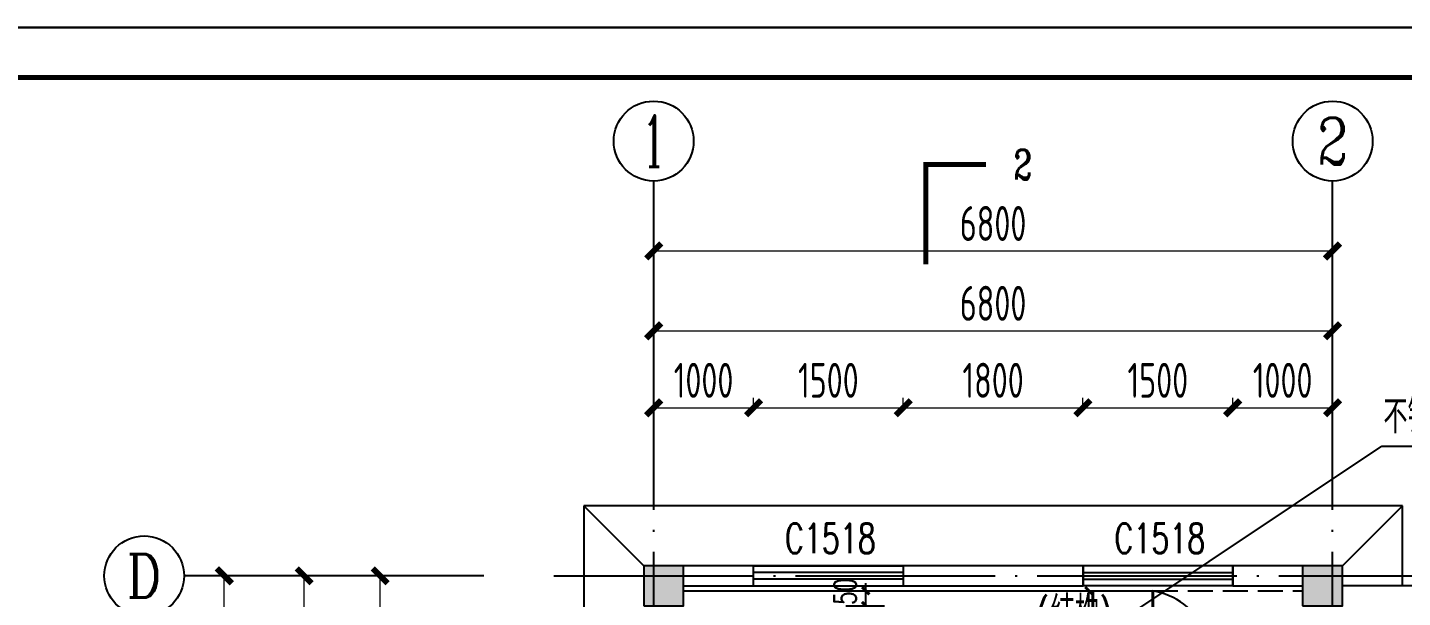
# Model space of a CAD drawing. Header units: millimetres. Extents: x 1742399 to 4898386, y 2481636 to 5226310.
# Drawn here: x 2083217 to 2096988, y 2680323 to 2686032 of the extents above; entities that cross this region are included whole.
import ezdxf
from ezdxf.enums import TextEntityAlignment as Align

# ---------------------------------------------------------------- set-up
doc = ezdxf.new("R2010")
doc.units = ezdxf.units.MM
doc.header["$LTSCALE"] = 1000
doc.linetypes.add('DASH', pattern=[0.35, 0.25, -0.1])
doc.linetypes.add('DOTE', pattern=[2.42, 2, -0.2, 0.02, -0.2])
for name, color, linetype in [('AXIS', 3, 'Continuous'), ('AXIS_TEXT', 7, 'Continuous'), ('COLUMN', 4, 'Continuous'), ('DIM_ELEV', 3, 'Continuous'), ('DIM_LEAD', 3, 'Continuous'), ('DIM_SYMB', 3, 'Continuous'), ('DOTE', 1, 'DOTE'), ('GROUND', 2, 'Continuous'), ('PUB_DIM', 3, 'Continuous'), ('PUB_HATCH', 8, 'Continuous'), ('PUB_TITLE', 4, 'Continuous'), ('STAIR', 2, 'Continuous'), ('WALL', 4, 'Continuous'), ('WINDOW_TEXT', 7, 'Continuous'), ('YHJ_剖面_梁板', 4, 'Continuous'), ('YHJ_平面_门窗', 3, 'Continuous'), ('YHJ_立面_墙线中', 2, 'Continuous'), ('附属构件', 6, 'Continuous')]:
    doc.layers.add(name, color=color, linetype=linetype)
doc.styles.add('_TCH_AXIS', font='COMPLEX', dxfattribs={"bigfont": 'GBCBIG'})
doc.styles.add('_TCH_DIM', font='SIMPLEX', dxfattribs={"bigfont": 'GBCBIG'})
doc.styles.add('_TCH_DIM_T3', font='SIMPLEX', dxfattribs={"width": 0.705882, "bigfont": 'GBCBIG'})
doc.styles.add('_TCH_LABEL', font='COMPLEX', dxfattribs={"bigfont": 'GBCBIG'})
doc.styles.add('_TCH_WINDOW', font='SIMPLEX', dxfattribs={"bigfont": 'GBCBIG'})
doc.styles.add('COMPLEX', font='COMPLEX')
doc.styles.add('TSSD_REIN_T3', font='tssdeng.shx', dxfattribs={"width": 0.7, "bigfont": 'hztxt.shx'})
doc.dimstyles.new('_TCH_ARCH&&100', dxfattribs={"dimtxt": 350, "dimasz": 150, "dimexe": 100, "dimexo": 200, "dimgap": 100, "dimtad": 1, "dimdec": 0, "dimzin": 0, "dimdsep": 46, "dimtxsty": 'TSSD_REIN_T3', "dimblk": 'ARCHTICK', "dimcen": 0.09, "dimclrt": 7, "dimazin": 2, "dimtfac": 1, "dimtdec": 0, "dimtix": 1, "dimtmove": 2, "dimatfit": 3, "dimfxl": 1, "dimfxlon": 1, "dimtolj": 1, "dimtzin": 0, "dimlwd": 18, "dimlwe": 18, "dimarcsym": 0})
doc.dimstyles.new('_TCH_ARCH&&75', dxfattribs={"dimtxt": 223.125, "dimasz": 75, "dimexe": 187.5, "dimexo": 225, "dimgap": 94.6875, "dimtad": 1, "dimdec": 0, "dimzin": 0, "dimdsep": 46, "dimtxsty": '_TCH_DIM_T3', "dimblk": 'ARCHTICK', "dimcen": 0.09, "dimclrt": 7, "dimazin": 2, "dimtfac": 1, "dimtdec": 0, "dimtix": 1, "dimtmove": 2, "dimatfit": 3, "dimfxl": 75, "dimtolj": 1, "dimtzin": 0, "dimarcsym": 0})

# ---------------------------------------------------------------- blocks, each defined once
blk = doc.blocks.new('HAYJZ A3')
blk.add_lwpolyline([(4975, -403417), (46975, -403417), (46975, -433117), (4975, -433117), (4975, -403417)])
at = {"const_width": 50}
blk.add_lwpolyline([(7475, -403917), (46475, -403917), (46475, -432617), (7475, -432617), (7475, -403917)], dxfattribs=at)
at = {"layer": 'PUB_TITLE'}
blk.add_lwpolyline([(4975, -433117), (46975, -433117), (46975, -403417), (4975, -403417)], close=True, dxfattribs=at)
blk = doc.blocks.new('_FZH')
blk.add_lwpolyline([(-0.5, -0.5), (0.5, -0.5), (0.5, 0.5), (-0.5, 0.5)], close=True)
at = {"layer": 'PUB_HATCH'}
blk.add_solid([(-0.5, -0.5), (0.5, -0.5), (-0.5, 0.5), (0.5, 0.5)], dxfattribs=at)
blk = doc.blocks.new('$WINLIB2D$00000001')
at = {"color": 0}
for points in [[(-0.5, 0.5), (-0.5, -0.5)], [(-0.5, 0.5), (0.5, 0.5)], [(0.5, -0.5), (0.5, 0.5)], [(0.5, 0.1667), (-0.5, 0.1667)], [(0.5, -0.1667), (-0.5, -0.1667)], [(-0.5, -0.5), (0.5, -0.5)]]:
    blk.add_lwpolyline(points, dxfattribs=at)
blk = doc.blocks.new('_AXISO')
blk.add_circle((0, 0), 0.5)
at = {"layer": 'AXIS_TEXT', "style": 'COMPLEX', "width": 1.041667}
blk.add_attdef('A', text='', height=0.56, dxfattribs=at).set_placement((-0.25, -0.28), (0.25, -0.28), align=Align.FIT)
blk = doc.blocks.new('_ArchTick')
at = {"color": 0, "linetype": 'ByBlock', "const_width": 0.4}
blk.add_lwpolyline([(-0.5, -0.5), (0.5, 0.5)], dxfattribs=at)
blk = doc.blocks.new('*D130')
at = {"layer": 'AXIS', "color": 0, "lineweight": 18, "transparency": 16777216}
for p, q in [((2085189, 2680540), (2085088, 2680540)), ((2085188, 2662840), (2085188, 2680540)), ((2085189, 2662840), (2085088, 2662840))]:
    blk.add_line(p, q, dxfattribs=at)
at = {"layer": 'Defpoints', "color": 0, "transparency": 16777216}
for p in [(2085188, 2680540), (2088488, 2680540), (2088488, 2662840)]:
    blk.add_point(p, dxfattribs=at)
at = {"layer": 'AXIS', "color": 0, "lineweight": 18, "transparency": 16777216, "xscale": 150, "yscale": 150, "zscale": 150}
for p, rotation in [((2085188, 2680540), 90), ((2085188, 2662840), 270)]:
    blk.add_blockref('_ArchTick', p, dxfattribs=dict(at, rotation=rotation))
at = {"layer": 'AXIS', "color": 7, "transparency": 16777216, "insert": (2084913, 2671690), "char_height": 350, "attachment_point": 5, "rotation": 90, "style": 'TSSD_REIN_T3'}
blk.add_mtext('\\A1;17700', dxfattribs=at)
blk = doc.blocks.new('*D133')
at = {"layer": 'AXIS', "color": 0, "lineweight": 18, "transparency": 16777216}
for p, q in [((2085989, 2680540), (2085888, 2680540)), ((2085988, 2674840), (2085988, 2680540)), ((2085989, 2674840), (2085888, 2674840))]:
    blk.add_line(p, q, dxfattribs=at)
at = {"layer": 'Defpoints', "color": 0, "transparency": 16777216}
for p in [(2085988, 2680540), (2088488, 2680540), (2088488, 2674840)]:
    blk.add_point(p, dxfattribs=at)
at = {"layer": 'AXIS', "color": 0, "lineweight": 18, "transparency": 16777216, "xscale": 150, "yscale": 150, "zscale": 150}
for p, rotation in [((2085988, 2680540), 90), ((2085988, 2674840), 270)]:
    blk.add_blockref('_ArchTick', p, dxfattribs=dict(at, rotation=rotation))
at = {"layer": 'AXIS', "color": 7, "transparency": 16777216, "insert": (2085713, 2677690), "char_height": 350, "attachment_point": 5, "rotation": 90, "style": 'TSSD_REIN_T3'}
blk.add_mtext('\\A1;5700', dxfattribs=at)
blk = doc.blocks.new('*D141')
at = {"layer": 'AXIS', "color": 0, "lineweight": 18, "transparency": 16777216}
for p, q in [((2089488, 2683793), (2089488, 2683894)), ((2096288, 2683793), (2096288, 2683894)), ((2089488, 2683794), (2096288, 2683794))]:
    blk.add_line(p, q, dxfattribs=at)
at = {"layer": 'Defpoints', "color": 0, "transparency": 16777216}
for p in [(2096288, 2683794), (2089488, 2681540), (2096288, 2681540)]:
    blk.add_point(p, dxfattribs=at)
at = {"layer": 'AXIS', "color": 0, "lineweight": 18, "transparency": 16777216, "xscale": 150, "yscale": 150, "zscale": 150, "rotation": 180}
blk.add_blockref('_ArchTick', (2089488, 2683794), dxfattribs=at)
at = {"layer": 'AXIS', "color": 0, "lineweight": 18, "transparency": 16777216, "xscale": 150, "yscale": 150, "zscale": 150}
blk.add_blockref('_ArchTick', (2096288, 2683794), dxfattribs=at)
at = {"layer": 'AXIS', "color": 7, "transparency": 16777216, "insert": (2092888, 2684069), "char_height": 350, "attachment_point": 5, "style": 'TSSD_REIN_T3'}
blk.add_mtext('\\A1;6800', dxfattribs=at)
blk = doc.blocks.new('*D142')
at = {"layer": 'AXIS', "color": 0, "lineweight": 18, "transparency": 16777216}
for p, q in [((2089488, 2682993), (2089488, 2683094)), ((2096288, 2682993), (2096288, 2683094)), ((2089488, 2682994), (2096288, 2682994))]:
    blk.add_line(p, q, dxfattribs=at)
at = {"layer": 'Defpoints', "color": 0, "transparency": 16777216}
for p in [(2096288, 2682994), (2089488, 2681540), (2096288, 2681540)]:
    blk.add_point(p, dxfattribs=at)
at = {"layer": 'AXIS', "color": 0, "lineweight": 18, "transparency": 16777216, "xscale": 150, "yscale": 150, "zscale": 150, "rotation": 180}
blk.add_blockref('_ArchTick', (2089488, 2682994), dxfattribs=at)
at = {"layer": 'AXIS', "color": 0, "lineweight": 18, "transparency": 16777216, "xscale": 150, "yscale": 150, "zscale": 150}
blk.add_blockref('_ArchTick', (2096288, 2682994), dxfattribs=at)
at = {"layer": 'AXIS', "color": 7, "transparency": 16777216, "insert": (2092888, 2683269), "char_height": 350, "attachment_point": 5, "style": 'TSSD_REIN_T3'}
blk.add_mtext('\\A1;6800', dxfattribs=at)
blk = doc.blocks.new('*D143')
at = {"layer": 'Defpoints', "color": 0, "transparency": 16777216}
for p in [(2096288, 2682223), (2095288, 2681083), (2096288, 2681083)]:
    blk.add_point(p, dxfattribs=at)
at = {"layer": 'PUB_DIM', "color": 0, "lineweight": 18, "transparency": 16777216}
for p, q in [((2095288, 2682222), (2095288, 2682323)), ((2095288, 2682223), (2096288, 2682223)), ((2096288, 2682222), (2096288, 2682323))]:
    blk.add_line(p, q, dxfattribs=at)
at = {"layer": 'PUB_DIM', "color": 0, "lineweight": 18, "transparency": 16777216, "xscale": 150, "yscale": 150, "zscale": 150, "rotation": 180}
blk.add_blockref('_ArchTick', (2095288, 2682223), dxfattribs=at)
at = {"layer": 'PUB_DIM', "color": 0, "lineweight": 18, "transparency": 16777216, "xscale": 150, "yscale": 150, "zscale": 150}
blk.add_blockref('_ArchTick', (2096288, 2682223), dxfattribs=at)
at = {"layer": 'PUB_DIM', "color": 7, "transparency": 16777216, "insert": (2095788, 2682498), "char_height": 350, "attachment_point": 5, "style": 'TSSD_REIN_T3'}
blk.add_mtext('\\A1;1000', dxfattribs=at)
blk = doc.blocks.new('*D144')
at = {"layer": 'Defpoints', "color": 0, "transparency": 16777216}
for p in [(2095288, 2682223), (2093788, 2681083), (2095288, 2681083)]:
    blk.add_point(p, dxfattribs=at)
at = {"layer": 'PUB_DIM', "color": 0, "lineweight": 18, "transparency": 16777216}
for p, q in [((2093788, 2682222), (2093788, 2682323)), ((2093788, 2682223), (2095288, 2682223)), ((2095288, 2682222), (2095288, 2682323))]:
    blk.add_line(p, q, dxfattribs=at)
at = {"layer": 'PUB_DIM', "color": 0, "lineweight": 18, "transparency": 16777216, "xscale": 150, "yscale": 150, "zscale": 150, "rotation": 180}
blk.add_blockref('_ArchTick', (2093788, 2682223), dxfattribs=at)
at = {"layer": 'PUB_DIM', "color": 0, "lineweight": 18, "transparency": 16777216, "xscale": 150, "yscale": 150, "zscale": 150}
blk.add_blockref('_ArchTick', (2095288, 2682223), dxfattribs=at)
at = {"layer": 'PUB_DIM', "color": 7, "transparency": 16777216, "insert": (2094538, 2682498), "char_height": 350, "attachment_point": 5, "style": 'TSSD_REIN_T3'}
blk.add_mtext('\\A1;1500', dxfattribs=at)
blk = doc.blocks.new('*D145')
at = {"layer": 'Defpoints', "color": 0, "transparency": 16777216}
for p in [(2093788, 2682223), (2091988, 2681083), (2093788, 2681083)]:
    blk.add_point(p, dxfattribs=at)
at = {"layer": 'PUB_DIM', "color": 0, "lineweight": 18, "transparency": 16777216}
for p, q in [((2091988, 2682222), (2091988, 2682323)), ((2091988, 2682223), (2093788, 2682223)), ((2093788, 2682222), (2093788, 2682323))]:
    blk.add_line(p, q, dxfattribs=at)
at = {"layer": 'PUB_DIM', "color": 0, "lineweight": 18, "transparency": 16777216, "xscale": 150, "yscale": 150, "zscale": 150, "rotation": 180}
blk.add_blockref('_ArchTick', (2091988, 2682223), dxfattribs=at)
at = {"layer": 'PUB_DIM', "color": 0, "lineweight": 18, "transparency": 16777216, "xscale": 150, "yscale": 150, "zscale": 150}
blk.add_blockref('_ArchTick', (2093788, 2682223), dxfattribs=at)
at = {"layer": 'PUB_DIM', "color": 7, "transparency": 16777216, "insert": (2092888, 2682498), "char_height": 350, "attachment_point": 5, "style": 'TSSD_REIN_T3'}
blk.add_mtext('\\A1;1800', dxfattribs=at)
blk = doc.blocks.new('*D146')
at = {"layer": 'Defpoints', "color": 0, "transparency": 16777216}
for p in [(2091988, 2682223), (2090488, 2681083), (2091988, 2681083)]:
    blk.add_point(p, dxfattribs=at)
at = {"layer": 'PUB_DIM', "color": 0, "lineweight": 18, "transparency": 16777216}
for p, q in [((2090488, 2682222), (2090488, 2682323)), ((2090488, 2682223), (2091988, 2682223)), ((2091988, 2682222), (2091988, 2682323))]:
    blk.add_line(p, q, dxfattribs=at)
at = {"layer": 'PUB_DIM', "color": 0, "lineweight": 18, "transparency": 16777216, "xscale": 150, "yscale": 150, "zscale": 150, "rotation": 180}
blk.add_blockref('_ArchTick', (2090488, 2682223), dxfattribs=at)
at = {"layer": 'PUB_DIM', "color": 0, "lineweight": 18, "transparency": 16777216, "xscale": 150, "yscale": 150, "zscale": 150}
blk.add_blockref('_ArchTick', (2091988, 2682223), dxfattribs=at)
at = {"layer": 'PUB_DIM', "color": 7, "transparency": 16777216, "insert": (2091238, 2682498), "char_height": 350, "attachment_point": 5, "style": 'TSSD_REIN_T3'}
blk.add_mtext('\\A1;1500', dxfattribs=at)
blk = doc.blocks.new('*D147')
at = {"layer": 'Defpoints', "color": 0, "transparency": 16777216}
for p in [(2090488, 2682223), (2089488, 2681083), (2090488, 2681083)]:
    blk.add_point(p, dxfattribs=at)
at = {"layer": 'PUB_DIM', "color": 0, "lineweight": 18, "transparency": 16777216}
for p, q in [((2089488, 2682222), (2089488, 2682323)), ((2089488, 2682223), (2090488, 2682223)), ((2090488, 2682222), (2090488, 2682323))]:
    blk.add_line(p, q, dxfattribs=at)
at = {"layer": 'PUB_DIM', "color": 0, "lineweight": 18, "transparency": 16777216, "xscale": 150, "yscale": 150, "zscale": 150, "rotation": 180}
blk.add_blockref('_ArchTick', (2089488, 2682223), dxfattribs=at)
at = {"layer": 'PUB_DIM', "color": 0, "lineweight": 18, "transparency": 16777216, "xscale": 150, "yscale": 150, "zscale": 150}
blk.add_blockref('_ArchTick', (2090488, 2682223), dxfattribs=at)
at = {"layer": 'PUB_DIM', "color": 7, "transparency": 16777216, "insert": (2089988, 2682498), "char_height": 350, "attachment_point": 5, "style": 'TSSD_REIN_T3'}
blk.add_mtext('\\A1;1000', dxfattribs=at)
blk = doc.blocks.new('*D173')
at = {"layer": 'Defpoints', "color": 0, "transparency": 16777216}
for p in [(2086749, 2680540), (2088488, 2680540), (2088488, 2678690)]:
    blk.add_point(p, dxfattribs=at)
at = {"layer": 'PUB_DIM', "color": 0, "lineweight": 18, "transparency": 16777216}
for p, q in [((2086750, 2680540), (2086649, 2680540)), ((2086749, 2678690), (2086749, 2680540)), ((2086750, 2678690), (2086649, 2678690))]:
    blk.add_line(p, q, dxfattribs=at)
at = {"layer": 'PUB_DIM', "color": 0, "lineweight": 18, "transparency": 16777216, "xscale": 150, "yscale": 150, "zscale": 150}
for p, rotation in [((2086749, 2680540), 90), ((2086749, 2678690), 270)]:
    blk.add_blockref('_ArchTick', p, dxfattribs=dict(at, rotation=rotation))
at = {"layer": 'PUB_DIM', "color": 7, "transparency": 16777216, "insert": (2086474, 2679615), "char_height": 350, "attachment_point": 5, "rotation": 90, "style": 'TSSD_REIN_T3'}
blk.add_mtext('\\A1;1850', dxfattribs=at)
blk = doc.blocks.new('*D486')
at = {"layer": 'Defpoints', "color": 0, "transparency": 16777216}
for p in [(2093338, 2680390), (2093848, 2680390), (2093338, 2678690)]:
    blk.add_point(p, dxfattribs=at)
at = {"layer": 'PUB_DIM', "color": 0, "lineweight": -2, "transparency": 16777216}
for p, q in [((2093563, 2680390), (2094036, 2680390)), ((2093848, 2678690), (2093848, 2680390)), ((2093563, 2678690), (2094036, 2678690))]:
    blk.add_line(p, q, dxfattribs=at)
at = {"layer": 'PUB_DIM', "color": 0, "lineweight": -2, "transparency": 16777216, "xscale": 75, "yscale": 75, "zscale": 75}
for p, rotation in [((2093848, 2680390), 90), ((2093848, 2678690), 270)]:
    blk.add_blockref('_ArchTick', p, dxfattribs=dict(at, rotation=rotation))
at = {"layer": 'PUB_DIM', "color": 7, "transparency": 16777216, "insert": (2093642, 2679540), "char_height": 223.1, "attachment_point": 5, "rotation": 90, "style": '_TCH_DIM_T3'}
blk.add_mtext('\\A1;1700', dxfattribs=at)
blk = doc.blocks.new('*D688')
at = {"layer": 'Defpoints', "color": 0, "transparency": 16777216}
for p in [(2091188, 2680390), (2091612, 2680390), (2091188, 2680240)]:
    blk.add_point(p, dxfattribs=at)
at = {"layer": 'PUB_DIM', "color": 0, "lineweight": -2, "transparency": 16777216}
for p, q in [((2091612, 2680390), (2091612, 2680465)), ((2091413, 2680390), (2091799, 2680390)), ((2091612, 2680240), (2091612, 2680390)), ((2091413, 2680240), (2091799, 2680240)), ((2091612, 2680240), (2091612, 2680165))]:
    blk.add_line(p, q, dxfattribs=at)
at = {"layer": 'PUB_DIM', "color": 0, "lineweight": -2, "transparency": 16777216, "xscale": 75, "yscale": 75, "zscale": 75}
for p, rotation in [((2091612, 2680390), 270), ((2091612, 2680240), 90)]:
    blk.add_blockref('_ArchTick', p, dxfattribs=dict(at, rotation=rotation))
at = {"layer": 'PUB_DIM', "color": 7, "transparency": 16777216, "insert": (2091406, 2680315), "char_height": 223.1, "attachment_point": 5, "rotation": 90, "style": '_TCH_DIM_T3'}
blk.add_mtext('\\A1;150', dxfattribs=at)

msp = doc.modelspace()

# ---------------------------------------------------------------- linework, layer by layer
at = {"layer": 'AXIS'}
for p, q in [((2089488.5, 2681540), (2089488.5, 2684494.2)), ((2096288.5, 2681540), (2096288.5, 2684494.2)), ((2087788.5, 2680540), (2084785.2, 2680540))]:
    msp.add_line(p, q, dxfattribs=at)
at = {"layer": 'DIM_LEAD'}
for p, q in [((2094188.5, 2680107), (2096781.9, 2681837.7)), ((2096781.9, 2681837.7), (2100666.6, 2681837.7))]:
    msp.add_line(p, q, dxfattribs=at)
at = {"layer": 'DIM_SYMB', "const_width": 50}
msp.add_lwpolyline([(2092815.3, 2684659.3), (2092215.3, 2684659.3), (2092215.3, 2683659.3)], dxfattribs=at)
at = {"layer": 'DOTE'}
for p, q in [((2089488.5, 2661840), (2089488.5, 2681540)), ((2096288.5, 2661840), (2096288.5, 2681540)), ((2088488.5, 2680540), (2097288.5, 2680540))]:
    msp.add_line(p, q, dxfattribs=at)
at = {"layer": 'GROUND'}
for p, q in [((2096988.5, 2681240), (2088788.5, 2681240)), ((2088788.5, 2681240), (2088788.5, 2662140)), ((2089388.5, 2680640), (2088788.5, 2681240)), ((2096388.5, 2680640), (2096988.5, 2681240)), ((2096988.5, 2680440), (2096988.5, 2681240)), ((2095988.5, 2680640), (2089788.5, 2680640))]:
    msp.add_line(p, q, dxfattribs=at)
at = {"layer": 'STAIR'}
msp.add_line((2097988.5, 2680440), (2096388.5, 2680440), dxfattribs=at)
at = {"layer": 'WALL'}
for p, q in [((2090488.5, 2680640), (2089788.5, 2680640)), ((2090488.5, 2680440), (2090488.5, 2680640)), ((2093788.5, 2680640), (2091988.5, 2680640)), ((2091988.5, 2680640), (2091988.5, 2680440)), ((2093788.5, 2680440), (2093788.5, 2680640)), ((2095988.5, 2680640), (2095288.5, 2680640)), ((2095288.5, 2680640), (2095288.5, 2680440)), ((2089788.5, 2680440), (2090488.5, 2680440)), ((2091988.5, 2680440), (2093788.5, 2680440)), ((2095288.5, 2680440), (2095988.5, 2680440))]:
    msp.add_line(p, q, dxfattribs=at)
for points in [[(2089788.5, 2680390), (2094488.5, 2680390)], [(2094488.5, 2668990), (2094488.5, 2680390)]]:
    msp.add_lwpolyline(points, dxfattribs=at)
at = {"layer": 'WALL', "linetype": 'DASH'}
msp.add_lwpolyline([(2094488.5, 2680390), (2095988.5, 2680390)], dxfattribs=at)
at = {"layer": 'YHJ_剖面_梁板'}
msp.add_lwpolyline([(2089388.5, 2680640), (2089388.5, 2680640), (2089388.5, 2680640), (2089388.5, 2680640)], close=True, dxfattribs=at)
at = {"layer": 'YHJ_立面_墙线中', "const_width": 30}
msp.add_lwpolyline([(2093888.5, 2680390), (2093888.5, 2680090), (2094488.5, 2680090), (2094488.5, 2680390)], dxfattribs=at)
at = {"layer": 'YHJ_立面_墙线中'}
msp.add_lwpolyline([(2094488.5, 2669790), (2094488.5, 2680390)], dxfattribs=at)
at = {"layer": '附属构件'}
msp.add_lwpolyline([(2094548.5, 2679490), (2095016.7, 2679995.1, 0.2345675), (2094488.5, 2680390, -0.0385671)], format="xyb", dxfattribs=at)

# ---------------------------------------------------------------- block references
msp.add_blockref('HAYJZ A3', (2070308.5, 3089449))
at = {"layer": 'AXIS'}
ref = msp.add_blockref('_AXISO', (2089488.5, 2684894.2), dxfattribs=dict(at, xscale=800, yscale=800, zscale=800))
ref.add_attrib('A', '1', dxfattribs={"layer": 'AXIS_TEXT', "height": 514.7, "style": '_TCH_AXIS'}).set_placement((2089378.2, 2684636.9), (2089598.8, 2684636.9), align=Align.FIT)
ref = msp.add_blockref('_AXISO', (2096288.5, 2684894.2), dxfattribs=dict(at, xscale=800, yscale=800, zscale=800))
ref.add_attrib('A', '2', dxfattribs={"layer": 'AXIS_TEXT', "height": 465.9, "style": '_TCH_AXIS'}).set_placement((2096133.1, 2684661.3), (2096443.8, 2684661.3), align=Align.FIT)
ref = msp.add_blockref('_AXISO', (2084385.2, 2680540), dxfattribs=dict(at, xscale=800, yscale=800, zscale=800))
ref.add_attrib('A', 'D', dxfattribs={"layer": 'AXIS_TEXT', "height": 435.3, "style": '_TCH_AXIS'}).set_placement((2084209, 2680322.4), (2084561.3, 2680322.4), align=Align.FIT)
at = {"layer": 'COLUMN', "xscale": 400, "yscale": 400, "zscale": 400}
for p in [(2089588.5, 2680440), (2096188.5, 2680440)]:
    msp.add_blockref('_FZH', p, dxfattribs=at)
at = {"layer": 'YHJ_平面_门窗'}
ref = msp.add_blockref('$WINLIB2D$00000001', (2091238.5, 2680540), dxfattribs=dict(at, xscale=1500, yscale=-200, zscale=1500))
ref.add_attrib('A', 'C1518', (2090803.5, 2680766.3), dxfattribs={"layer": 'WINDOW_TEXT', "height": 297.5, "style": '_TCH_WINDOW', "width": 0.705882})
ref = msp.add_blockref('$WINLIB2D$00000001', (2094538.5, 2680540), dxfattribs=dict(at, xscale=-1500, yscale=-200, zscale=-1500))
ref.add_attrib('A', 'C1518', (2094103.5, 2680766.3), dxfattribs={"layer": 'WINDOW_TEXT', "height": 297.5, "style": '_TCH_WINDOW', "width": 0.705882})

# ---------------------------------------------------------------- texts
at = {"layer": 'DIM_ELEV', "color": 7, "style": '_TCH_DIM', "width": 0.705882}
for s, p in [('(', (2093322.5, 2679999.8)), (')', (2093953.9, 2679999.8))]:
    msp.add_text(s, height=297.5, dxfattribs=at).set_placement(p)
at = {"layer": 'DIM_ELEV', "color": 7, "style": '_TCH_DIM'}
msp.add_text('结构', height=337.59, dxfattribs=at).set_placement((2093462.5, 2679999.8))
at = {"layer": 'DIM_LEAD', "color": 7, "style": '_TCH_DIM'}
msp.add_text('不锈钢检修爬梯，', height=337.59, dxfattribs=at).set_placement((2096795.7, 2681965))
at = {"layer": 'DIM_SYMB', "color": 7, "style": '_TCH_LABEL', "width": 0.705882}
msp.add_text('2', height=297.5, dxfattribs=at).set_placement((2093095.3, 2684510.6))

# ---------------------------------------------------------------- dimensions: what is measured, and where the dimension line sits
at = {"layer": 'AXIS'}
for p1, p2, distance, picture, middle in [((2089488.5, 2681540), (2096288.5, 2681540), 2254.2, '*D141', (2092888.5, 2684069.2)), ((2089488.5, 2681540), (2096288.5, 2681540), 1454.2, '*D142', (2092888.5, 2683269.2)), ((2088488.5, 2662840), (2088488.5, 2680540), 3300, '*D130', (2084913.5, 2671690)), ((2088488.5, 2674840), (2088488.5, 2680540), 2500, '*D133', (2085713.5, 2677690))]:
    dim = msp.add_aligned_dim(p1=p1, p2=p2, distance=distance, dimstyle='_TCH_ARCH&&100', dxfattribs=at)
    dim.commit()
    dim.dimension.update_dxf_attribs({"geometry": picture, "text_midpoint": middle})
at = {"layer": 'PUB_DIM'}
for p1, p2, distance, dimstyle, picture, middle in [((2089488.5, 2681082.7), (2090488.5, 2681082.7), 1140.3, '_TCH_ARCH&&100', '*D147', (2089988.5, 2682498)), ((2090488.5, 2681082.7), (2091988.5, 2681082.7), 1140.3, '_TCH_ARCH&&100', '*D146', (2091238.5, 2682498)), ((2091988.5, 2681082.7), (2093788.5, 2681082.7), 1140.3, '_TCH_ARCH&&100', '*D145', (2092888.5, 2682498)), ((2093788.5, 2681082.7), (2095288.5, 2681082.7), 1140.3, '_TCH_ARCH&&100', '*D144', (2094538.5, 2682498)), ((2095288.5, 2681082.7), (2096288.5, 2681082.7), 1140.3, '_TCH_ARCH&&100', '*D143', (2095788.5, 2682498)), ((2088488.5, 2678690), (2088488.5, 2680540), 1739.8, '_TCH_ARCH&&100', '*D173', (2086473.7, 2679615)), ((2091188.4, 2680240), (2091188.4, 2680390), -423.4, '_TCH_ARCH&&75', '*D688', (2091405.5, 2680315)), ((2093338.5, 2678690), (2093338.5, 2680390), -510, '_TCH_ARCH&&75', '*D486', (2093642.2, 2679540))]:
    dim = msp.add_aligned_dim(p1=p1, p2=p2, distance=distance, dimstyle=dimstyle, dxfattribs=at)
    dim.commit()
    dim.dimension.update_dxf_attribs({"geometry": picture, "text_midpoint": middle})

doc.saveas('drawing.dxf')
